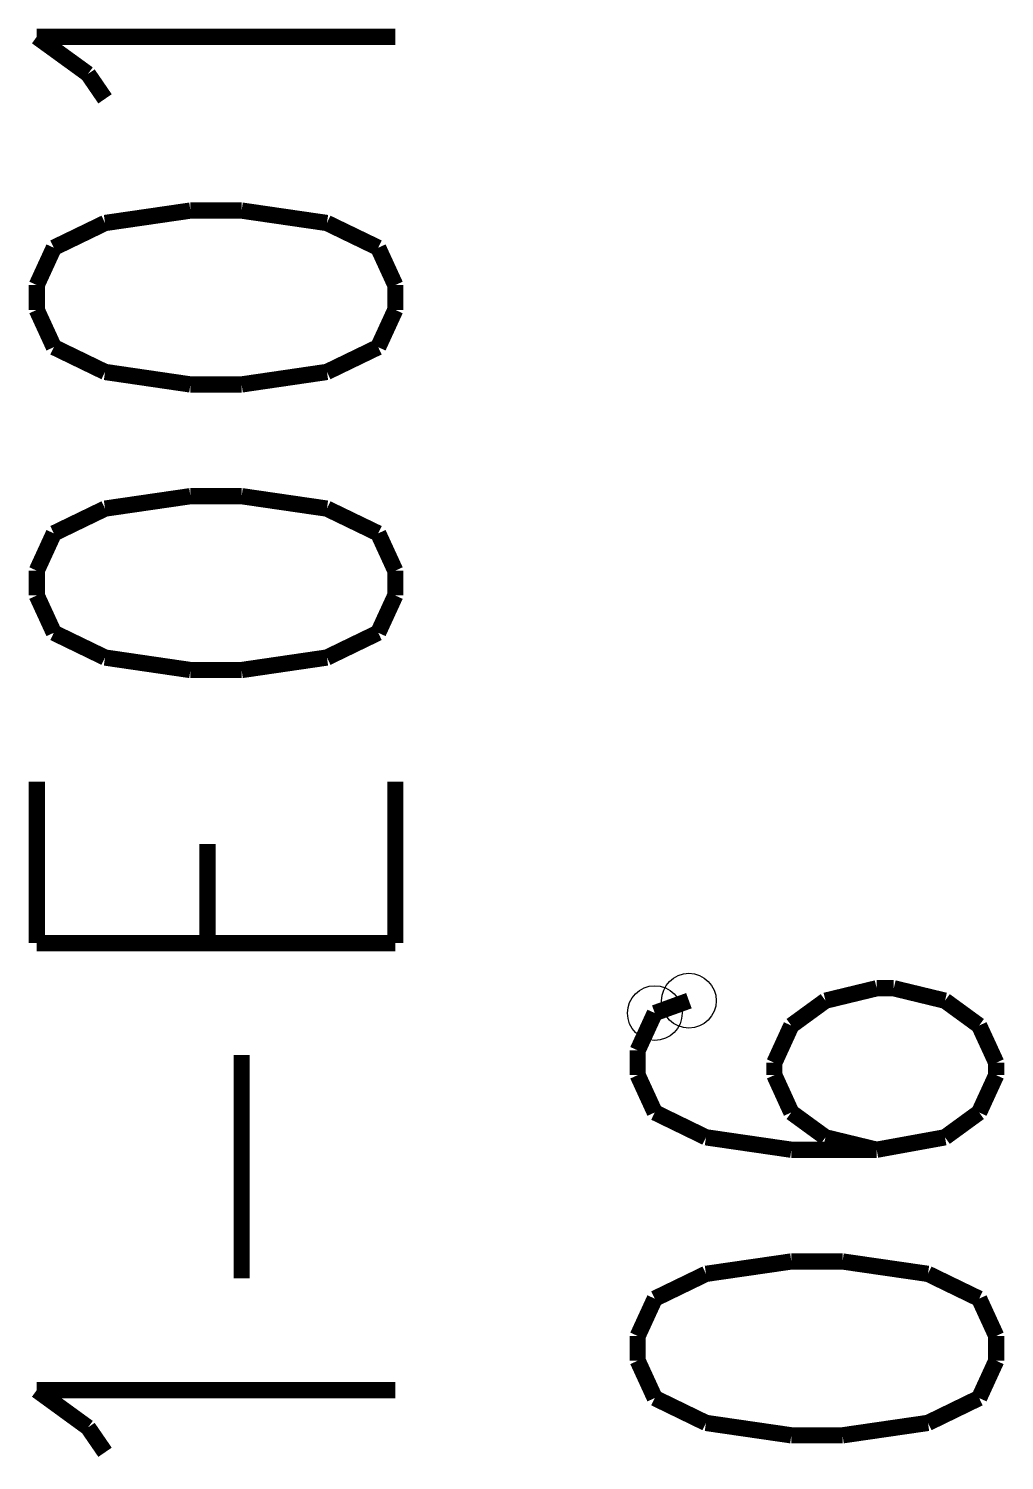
# Model space of a CAD drawing. Header units: millimetres. Extents: x 0 to 297, y 0 to 210.
# Drawn here: x 33.588 to 36.268, y 102.082 to 106.012 of the extents above; entities that cross this region are included whole.
import ezdxf

# ---------------------------------------------------------------- set-up
doc = ezdxf.new("R2010")
doc.units = ezdxf.units.MM
doc.header["$LTSCALE"] = 16.335
doc.layers.add('1', color=7, linetype='CONTINUOUS')

msp = doc.modelspace()

# ---------------------------------------------------------------- linework, layer by layer
at = {"layer": '1', "color": 9, "linetype": 'Continuous', "const_width": 0.0446}
for points in [[(33.7514, 105.8879), (33.6107, 105.99)], [(33.6107, 105.99), (34.5952, 105.99)], [(33.7982, 105.8196), (33.7514, 105.8879)], [(34.0326, 105.5128), (33.7982, 105.4787)], [(34.1733, 105.5128), (34.0326, 105.5128)], [(34.4075, 105.4787), (34.1733, 105.5128)], [(33.7982, 105.4787), (33.6577, 105.4107)], [(34.5482, 105.4107), (34.4075, 105.4787)], [(33.6577, 105.4107), (33.6107, 105.3083)], [(34.5952, 105.3083), (34.5482, 105.4107)], [(33.6107, 105.3083), (33.6107, 105.2402)], [(34.5952, 105.2402), (34.5952, 105.3083)], [(33.6107, 105.2402), (33.6577, 105.1379)], [(34.5482, 105.1379), (34.5952, 105.2402)], [(33.6577, 105.1379), (33.7982, 105.0698)], [(34.4075, 105.0698), (34.5482, 105.1379)], [(33.7982, 105.0698), (34.0326, 105.0355)], [(34.1733, 105.0355), (34.4075, 105.0698)], [(34.0326, 105.0355), (34.1733, 105.0355)], [(33.7982, 104.6946), (33.6577, 104.6266)], [(34.0326, 104.7287), (33.7982, 104.6946)], [(34.1733, 104.7287), (34.0326, 104.7287)], [(34.4075, 104.6946), (34.1733, 104.7287)], [(34.5482, 104.6266), (34.4075, 104.6946)], [(33.6577, 104.6266), (33.6107, 104.5242)], [(34.5952, 104.5242), (34.5482, 104.6266)], [(33.6107, 104.5242), (33.6107, 104.4561)], [(34.5952, 104.4561), (34.5952, 104.5242)], [(33.6107, 104.4561), (33.6577, 104.3538)], [(34.5482, 104.3538), (34.5952, 104.4561)], [(33.6577, 104.3538), (33.7982, 104.2857)], [(34.4075, 104.2857), (34.5482, 104.3538)], [(33.7982, 104.2857), (34.0326, 104.2514)], [(34.1733, 104.2514), (34.4075, 104.2857)], [(34.0326, 104.2514), (34.1733, 104.2514)], [(33.6107, 103.5016), (33.6107, 103.9446)], [(34.5952, 103.5016), (34.5952, 103.9446)], [(34.0796, 103.5016), (34.0796, 103.7742)], [(33.6107, 103.5016), (34.5952, 103.5016)], [(35.917, 103.3777), (35.7763, 103.3436)], [(35.9638, 103.3777), (35.917, 103.3777)], [(36.1045, 103.3436), (35.9638, 103.3777)], [(35.4014, 103.3436), (35.3077, 103.3096)], [(35.7763, 103.3436), (35.6826, 103.2753)], [(36.1982, 103.2753), (36.1045, 103.3436)], [(35.3077, 103.3096), (35.2607, 103.2072)], [(35.6826, 103.2753), (35.6359, 103.1732)], [(36.2452, 103.1732), (36.1982, 103.2753)], [(35.2607, 103.2072), (35.2607, 103.1392)], [(34.1733, 102.5811), (34.1733, 103.1948)], [(35.6359, 103.1732), (35.6359, 103.1392)], [(36.2452, 103.1392), (36.2452, 103.1732)], [(35.2607, 103.1392), (35.3077, 103.0368)], [(35.6359, 103.1392), (35.6826, 103.0368)], [(36.1982, 103.0368), (36.2452, 103.1392)], [(35.3077, 103.0368), (35.4482, 102.9685)], [(35.6826, 103.0368), (35.7763, 102.9685)], [(36.1045, 102.9685), (36.1982, 103.0368)], [(35.4482, 102.9685), (35.6826, 102.9344)], [(35.7763, 102.9685), (35.917, 102.9344)], [(35.917, 102.9344), (36.1045, 102.9685)], [(35.6826, 102.9344), (35.917, 102.9344)], [(35.6826, 102.6276), (35.4482, 102.5936)], [(35.8233, 102.6276), (35.6826, 102.6276)], [(36.0578, 102.5936), (35.8233, 102.6276)], [(35.4482, 102.5936), (35.3077, 102.5255)], [(36.1982, 102.5255), (36.0578, 102.5936)], [(35.3077, 102.5255), (35.2607, 102.4231)], [(36.2452, 102.4231), (36.1982, 102.5255)], [(35.2607, 102.4231), (35.2607, 102.3551)], [(36.2452, 102.3551), (36.2452, 102.4231)], [(35.2607, 102.3551), (35.3077, 102.2527)], [(36.1982, 102.2527), (36.2452, 102.3551)], [(33.7514, 102.1719), (33.6107, 102.2743)], [(33.6107, 102.2743), (34.5952, 102.2743)], [(35.3077, 102.2527), (35.4482, 102.1844)], [(36.0578, 102.1844), (36.1982, 102.2527)], [(35.4482, 102.1844), (35.6826, 102.1503)], [(35.8233, 102.1503), (36.0578, 102.1844)], [(33.7982, 102.1038), (33.7514, 102.1719)], [(35.6826, 102.1503), (35.8233, 102.1503)]]:
    msp.add_lwpolyline(points, dxfattribs=at)
at = {"layer": '1', "color": 7, "linetype": 'Continuous'}
for centre in [(35.3077, 103.3096), (35.4014, 103.3436)]:
    msp.add_circle(centre, 0.0751, dxfattribs=at)

doc.saveas('drawing.dxf')
